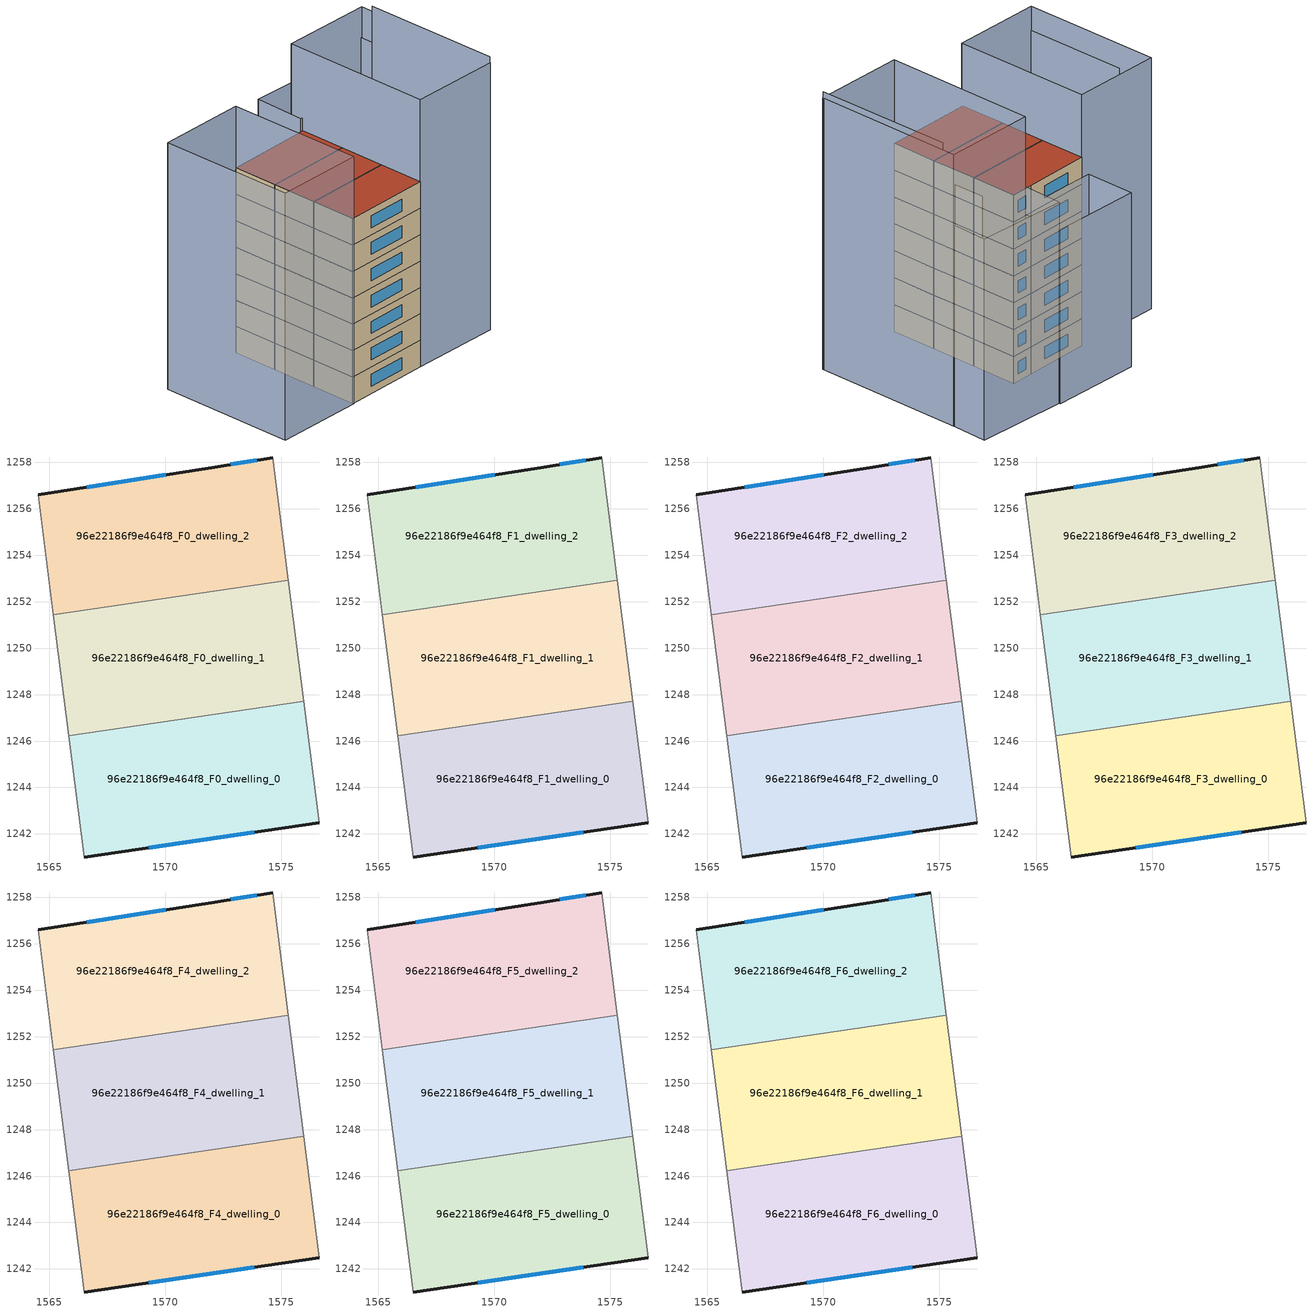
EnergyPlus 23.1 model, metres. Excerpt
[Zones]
96e22186f9e464f8_F0_dwelling_0
 floor ground (EU_floor_Construction): 1575.96,1247.71 1576.63,1242.49 1566.52,1240.99 1565.85,1246.22 z0
 wall outside (EU_wall_Construction): 1566.52,1240.99 1576.63,1242.49 z0:3
 wall adiabatic (EU_wall_Construction): 1576.63,1242.49 1575.96,1247.71 / 1565.85,1246.22 1566.52,1240.99 z0:3
 wall to 96e22186f9e464f8_F0_dwelling_1 (EU_wall_Construction): 1575.96,1247.71 1565.85,1246.22 z0:3
 window (EU_Window_Construction): 1569.3,1241.41 1573.85,1242.08 z0.83:2.17
96e22186f9e464f8_F0_dwelling_1
 floor ground (EU_floor_Construction): 1575.3,1252.93 1575.96,1247.71 1565.85,1246.22 1565.19,1251.44 z0
 wall adiabatic (EU_wall_Construction): 1575.96,1247.71 1575.3,1252.93 / 1565.19,1251.44 1565.85,1246.22 z0:3
 wall to 96e22186f9e464f8_F0_dwelling_2 (EU_wall_Construction): 1575.3,1252.93 1565.19,1251.44 z0:3
96e22186f9e464f8_F0_dwelling_2
 floor ground (EU_floor_Construction): 1574.63,1258.21 1575.3,1252.93 1565.19,1251.44 1564.52,1256.61 1572.13,1257.8 z0
 wall outside (EU_wall_Construction): 1574.63,1258.21 1572.13,1257.8 1564.52,1256.61 z0:3
 wall adiabatic (EU_wall_Construction): 1564.52,1256.61 1565.19,1251.44 / 1575.3,1252.93 1574.63,1258.21 z0:3
 window (EU_Window_Construction): 1570.04,1257.48 1566.62,1256.94 / 1573.94,1258.09 1572.82,1257.92 z0.83:2.17
96e22186f9e464f8_F1_dwelling_0
 floor to 96e22186f9e464f8_F0_dwelling_0 (EU_floor_Construction): 1575.96,1247.71 1576.63,1242.49 1566.52,1240.99 1565.85,1246.22 z3
 wall outside (EU_wall_Construction): 1566.52,1240.99 1576.63,1242.49 z3:6
 wall adiabatic (EU_wall_Construction): 1576.63,1242.49 1575.96,1247.71 / 1565.85,1246.22 1566.52,1240.99 z3:6
 wall to 96e22186f9e464f8_F1_dwelling_1 (EU_wall_Construction): 1575.96,1247.71 1565.85,1246.22 z3:6
 window (EU_Window_Construction): 1569.3,1241.41 1573.85,1242.08 z3.83:5.17
96e22186f9e464f8_F1_dwelling_1
 floor to 96e22186f9e464f8_F0_dwelling_1 (EU_floor_Construction): 1575.3,1252.93 1575.96,1247.71 1565.85,1246.22 1565.19,1251.44 z3
 wall adiabatic (EU_wall_Construction): 1575.96,1247.71 1575.3,1252.93 / 1565.19,1251.44 1565.85,1246.22 z3:6
 wall to 96e22186f9e464f8_F1_dwelling_2 (EU_wall_Construction): 1575.3,1252.93 1565.19,1251.44 z3:6
96e22186f9e464f8_F1_dwelling_2
 floor to 96e22186f9e464f8_F0_dwelling_2 (EU_floor_Construction): 1574.63,1258.21 1575.3,1252.93 1565.19,1251.44 1564.52,1256.61 1572.13,1257.8 z3
 wall outside (EU_wall_Construction): 1574.63,1258.21 1572.13,1257.8 1564.52,1256.61 z3:6
 wall adiabatic (EU_wall_Construction): 1564.52,1256.61 1565.19,1251.44 / 1575.3,1252.93 1574.63,1258.21 z3:6
 window (EU_Window_Construction): 1570.04,1257.48 1566.62,1256.94 / 1573.94,1258.09 1572.82,1257.92 z3.83:5.17
96e22186f9e464f8_F2_dwelling_0
 floor to 96e22186f9e464f8_F1_dwelling_0 (EU_floor_Construction): 1575.96,1247.71 1576.63,1242.49 1566.52,1240.99 1565.85,1246.22 z6
 wall outside (EU_wall_Construction): 1566.52,1240.99 1576.63,1242.49 z6:9
 wall adiabatic (EU_wall_Construction): 1576.63,1242.49 1575.96,1247.71 / 1565.85,1246.22 1566.52,1240.99 z6:9
 wall to 96e22186f9e464f8_F2_dwelling_1 (EU_wall_Construction): 1575.96,1247.71 1565.85,1246.22 z6:9
 window (EU_Window_Construction): 1569.3,1241.41 1573.85,1242.08 z6.83:8.17
96e22186f9e464f8_F2_dwelling_1
 floor to 96e22186f9e464f8_F1_dwelling_1 (EU_floor_Construction): 1575.3,1252.93 1575.96,1247.71 1565.85,1246.22 1565.19,1251.44 z6
 wall adiabatic (EU_wall_Construction): 1575.96,1247.71 1575.3,1252.93 / 1565.19,1251.44 1565.85,1246.22 z6:9
 wall to 96e22186f9e464f8_F2_dwelling_2 (EU_wall_Construction): 1575.3,1252.93 1565.19,1251.44 z6:9
96e22186f9e464f8_F2_dwelling_2
 floor to 96e22186f9e464f8_F1_dwelling_2 (EU_floor_Construction): 1574.63,1258.21 1575.3,1252.93 1565.19,1251.44 1564.52,1256.61 1572.13,1257.8 z6
 wall outside (EU_wall_Construction): 1574.63,1258.21 1572.13,1257.8 1564.52,1256.61 z6:9
 wall adiabatic (EU_wall_Construction): 1564.52,1256.61 1565.19,1251.44 / 1575.3,1252.93 1574.63,1258.21 z6:9
 window (EU_Window_Construction): 1570.04,1257.48 1566.62,1256.94 / 1573.94,1258.09 1572.82,1257.92 z6.83:8.17
96e22186f9e464f8_F3_dwelling_0
 floor to 96e22186f9e464f8_F2_dwelling_0 (EU_floor_Construction): 1575.96,1247.71 1576.63,1242.49 1566.52,1240.99 1565.85,1246.22 z9
 wall outside (EU_wall_Construction): 1566.52,1240.99 1576.63,1242.49 z9:12
 wall adiabatic (EU_wall_Construction): 1576.63,1242.49 1575.96,1247.71 / 1565.85,1246.22 1566.52,1240.99 z9:12
 wall to 96e22186f9e464f8_F3_dwelling_1 (EU_wall_Construction): 1575.96,1247.71 1565.85,1246.22 z9:12
 window (EU_Window_Construction): 1569.3,1241.41 1573.85,1242.08 z9.83:11.17
96e22186f9e464f8_F3_dwelling_1
 floor to 96e22186f9e464f8_F2_dwelling_1 (EU_floor_Construction): 1575.3,1252.93 1575.96,1247.71 1565.85,1246.22 1565.19,1251.44 z9
 wall adiabatic (EU_wall_Construction): 1575.96,1247.71 1575.3,1252.93 / 1565.19,1251.44 1565.85,1246.22 z9:12
 wall to 96e22186f9e464f8_F3_dwelling_2 (EU_wall_Construction): 1575.3,1252.93 1565.19,1251.44 z9:12
96e22186f9e464f8_F3_dwelling_2
 floor to 96e22186f9e464f8_F2_dwelling_2 (EU_floor_Construction): 1574.63,1258.21 1575.3,1252.93 1565.19,1251.44 1564.52,1256.61 1572.13,1257.8 z9
 wall outside (EU_wall_Construction): 1574.63,1258.21 1572.13,1257.8 1564.52,1256.61 z9:12
 wall adiabatic (EU_wall_Construction): 1564.52,1256.61 1565.19,1251.44 / 1575.3,1252.93 1574.63,1258.21 z9:12
 window (EU_Window_Construction): 1570.04,1257.48 1566.62,1256.94 / 1573.94,1258.09 1572.82,1257.92 z9.83:11.17
96e22186f9e464f8_F4_dwelling_0
 floor to 96e22186f9e464f8_F3_dwelling_0 (EU_floor_Construction): 1575.96,1247.71 1576.63,1242.49 1566.52,1240.99 1565.85,1246.22 z12
 wall outside (EU_wall_Construction): 1566.52,1240.99 1576.63,1242.49 z12:15
 wall adiabatic (EU_wall_Construction): 1576.63,1242.49 1575.96,1247.71 / 1565.85,1246.22 1566.52,1240.99 z12:15
 wall to 96e22186f9e464f8_F4_dwelling_1 (EU_wall_Construction): 1575.96,1247.71 1565.85,1246.22 z12:15
 window (EU_Window_Construction): 1569.3,1241.41 1573.85,1242.08 z12.83:14.17
96e22186f9e464f8_F4_dwelling_1
 floor to 96e22186f9e464f8_F3_dwelling_1 (EU_floor_Construction): 1575.3,1252.93 1575.96,1247.71 1565.85,1246.22 1565.19,1251.44 z12
 wall adiabatic (EU_wall_Construction): 1575.96,1247.71 1575.3,1252.93 / 1565.19,1251.44 1565.85,1246.22 z12:15
 wall to 96e22186f9e464f8_F4_dwelling_2 (EU_wall_Construction): 1575.3,1252.93 1565.19,1251.44 z12:15
96e22186f9e464f8_F4_dwelling_2
 floor to 96e22186f9e464f8_F3_dwelling_2 (EU_floor_Construction): 1574.63,1258.21 1575.3,1252.93 1565.19,1251.44 1564.52,1256.61 1572.13,1257.8 z12
 wall outside (EU_wall_Construction): 1574.63,1258.21 1572.13,1257.8 1564.52,1256.61 z12:15
 wall adiabatic (EU_wall_Construction): 1564.52,1256.61 1565.19,1251.44 / 1575.3,1252.93 1574.63,1258.21 z12:15
 window (EU_Window_Construction): 1570.04,1257.48 1566.62,1256.94 / 1573.94,1258.09 1572.82,1257.92 z12.83:14.17
96e22186f9e464f8_F5_dwelling_0
 floor to 96e22186f9e464f8_F4_dwelling_0 (EU_floor_Construction): 1575.96,1247.71 1576.63,1242.49 1566.52,1240.99 1565.85,1246.22 z15
 wall outside (EU_wall_Construction): 1566.52,1240.99 1576.63,1242.49 z15:18
 wall adiabatic (EU_wall_Construction): 1576.63,1242.49 1575.96,1247.71 / 1565.85,1246.22 1566.52,1240.99 z15:18
 wall to 96e22186f9e464f8_F5_dwelling_1 (EU_wall_Construction): 1575.96,1247.71 1565.85,1246.22 z15:18
 window (EU_Window_Construction): 1569.3,1241.41 1573.85,1242.08 z15.83:17.17
96e22186f9e464f8_F5_dwelling_1
 floor to 96e22186f9e464f8_F4_dwelling_1 (EU_floor_Construction): 1575.3,1252.93 1575.96,1247.71 1565.85,1246.22 1565.19,1251.44 z15
 wall adiabatic (EU_wall_Construction): 1575.96,1247.71 1575.3,1252.93 / 1565.19,1251.44 1565.85,1246.22 z15:18
 wall to 96e22186f9e464f8_F5_dwelling_2 (EU_wall_Construction): 1575.3,1252.93 1565.19,1251.44 z15:18
96e22186f9e464f8_F5_dwelling_2
 floor to 96e22186f9e464f8_F4_dwelling_2 (EU_floor_Construction): 1574.63,1258.21 1575.3,1252.93 1565.19,1251.44 1564.52,1256.61 1572.13,1257.8 z15
 wall outside (EU_wall_Construction): 1574.63,1258.21 1572.13,1257.8 1564.52,1256.61 z15:18
 wall adiabatic (EU_wall_Construction): 1564.52,1256.61 1565.19,1251.44 / 1575.3,1252.93 1574.63,1258.21 z15:18
 window (EU_Window_Construction): 1570.04,1257.48 1566.62,1256.94 / 1573.94,1258.09 1572.82,1257.92 z15.83:17.17
96e22186f9e464f8_F6_dwelling_0
 floor to 96e22186f9e464f8_F5_dwelling_0 (EU_floor_Construction): 1575.96,1247.71 1576.63,1242.49 1566.52,1240.99 1565.85,1246.22 z18
 wall outside (EU_wall_Construction): 1566.52,1240.99 1576.63,1242.49 z18:21
 wall adiabatic (EU_wall_Construction): 1576.63,1242.49 1575.96,1247.71 / 1565.85,1246.22 1566.52,1240.99 z18:21
 wall to 96e22186f9e464f8_F6_dwelling_1 (EU_wall_Construction): 1575.96,1247.71 1565.85,1246.22 z18:21
 window (EU_Window_Construction): 1569.3,1241.41 1573.85,1242.08 z18.83:20.17
 roof outside (EU_roof_Construction): 1576.63,1242.49 1575.96,1247.71 1565.85,1246.22 1566.52,1240.99 z21
96e22186f9e464f8_F6_dwelling_1
 floor to 96e22186f9e464f8_F5_dwelling_1 (EU_floor_Construction): 1575.3,1252.93 1575.96,1247.71 1565.85,1246.22 1565.19,1251.44 z18
 wall adiabatic (EU_wall_Construction): 1575.96,1247.71 1575.3,1252.93 / 1565.19,1251.44 1565.85,1246.22 z18:21
 wall to 96e22186f9e464f8_F6_dwelling_2 (EU_wall_Construction): 1575.3,1252.93 1565.19,1251.44 z18:21
 roof outside (EU_roof_Construction): 1575.96,1247.71 1575.3,1252.93 1565.19,1251.44 1565.85,1246.22 z21
96e22186f9e464f8_F6_dwelling_2
 floor to 96e22186f9e464f8_F5_dwelling_2 (EU_floor_Construction): 1574.63,1258.21 1575.3,1252.93 1565.19,1251.44 1564.52,1256.61 1572.13,1257.8 z18
 wall outside (EU_wall_Construction): 1574.63,1258.21 1572.13,1257.8 1564.52,1256.61 z18:21
 wall adiabatic (EU_wall_Construction): 1564.52,1256.61 1565.19,1251.44 / 1575.3,1252.93 1574.63,1258.21 z18:21
 window (EU_Window_Construction): 1570.04,1257.48 1566.62,1256.94 / 1573.94,1258.09 1572.82,1257.92 z18.83:20.17
 roof outside (EU_roof_Construction): 1575.3,1252.93 1574.63,1258.21 1572.13,1257.8 1564.52,1256.61 1565.19,1251.44 z21
shading: 1555,1251.12 1556.58,1239.6 z0:25.3; 1556.51,1239.6 1554.41,1255.25 / 1554.41,1255.25 1564.52,1256.61 / 1564.52,1256.61 1566.63,1240.95 / 1566.63,1240.95 1556.51,1239.6 z0:28; 1576.63,1242.49 1574.43,1259.7 / 1574.43,1259.7 1584.75,1261.02 / 1584.75,1261.02 1586.95,1243.81 / 1586.95,1243.81 1576.63,1242.49 z0:30.3; 1586.94,1243.89 1584.84,1259.5 z0:31; 1564.33,1257.47 1563.63,1263.01 / 1563.63,1263.01 1573.83,1264.31 / 1573.83,1264.31 1574.53,1258.76 / 1574.53,1258.76 1564.33,1257.47 z0:19.4; 1573.83,1264.11 1584.3,1265.12 / 1584.3,1265.12 1584.86,1259.27 / 1584.86,1259.27 1574.4,1258.25 / 1574.4,1258.25 1573.83,1264.11 z0:22.4; 1584.8,1259.5 1584.14,1264.61 z0:26.9
[Building]
EU S2 Campaign: North Axis=0; Terrain=City; Solar Distribution=FullExterior
[Site:Location]
Lyon-Bron: Latitude=45.75; Longitude=5; Time Zone=1; Elevation=198
[SizingPeriod:WeatherFileDays]
AnnualSizingPeriod: Begin Month=1; Begin Day of Month=1; End Month=12; End Day of Month=31; Day of Week for Start Day=Monday; Use Weather File Daylight Saving Period=No; Use Weather File Rain and Snow Indicators=No
[MATERIAL]
EU_InternalMass_Material: Roughness=MediumRough; Thickness=0.1; Conductivity=1; Density=1800; Specific Heat=900; Thermal Absorptance=0.9; Solar Absorptance=0.7; Visible Absorptance=0.7
[MATERIAL:NOMASS] Roughness=MediumRough; Thermal Absorptance=0.9; Solar Absorptance=0.7; Visible Absorptance=0.7
Name | Thermal Resistance
EU_wall_NoMass | 0.87146
EU_roof_NoMass | 0.842276
EU_floor_NoMass | 0.496999
[WINDOWMATERIAL:SIMPLEGLAZINGSYSTEM]
EU_Window_SimpleGlazing: UFactor=2.2525; Solar Heat Gain Coefficient=0.76; Visible Transmittance=0.76
[CONSTRUCTION]
EU_wall_Construction: EU_wall_NoMass
EU_roof_Construction: EU_roof_NoMass
EU_floor_Construction: EU_floor_NoMass
EU_Window_Construction: EU_Window_SimpleGlazing
EU_InternalMass_Construction: EU_InternalMass_Material
[ZONE] Type=1; Multiplier=1; Ceiling Height=autocalculate; Floor Area=autocalculate; Part of Total Floor Area=Yes
Name | Volume
96e22186f9e464f8_F0_dwelling_0; 96e22186f9e464f8_F1_dwelling_0; 96e22186f9e464f8_F2_dwelling_0; 96e22186f9e464f8_F3_dwelling_0; 96e22186f9e464f8_F4_dwelling_0; 96e22186f9e464f8_F5_dwelling_0; 96e22186f9e464f8_F6_dwelling_0 | 161.375
96e22186f9e464f8_F0_dwelling_1; 96e22186f9e464f8_F1_dwelling_1; 96e22186f9e464f8_F2_dwelling_1; 96e22186f9e464f8_F3_dwelling_1; 96e22186f9e464f8_F4_dwelling_1; 96e22186f9e464f8_F5_dwelling_1; 96e22186f9e464f8_F6_dwelling_1 | 161.385
96e22186f9e464f8_F0_dwelling_2 | 161.38
96e22186f9e464f8_F1_dwelling_2; 96e22186f9e464f8_F2_dwelling_2; 96e22186f9e464f8_F3_dwelling_2; 96e22186f9e464f8_F4_dwelling_2; 96e22186f9e464f8_F5_dwelling_2; 96e22186f9e464f8_F6_dwelling_2 | 161.378
[INTERNALMASS] Construction=EU_InternalMass_Construction
Name | Zone or ZoneList | Surface Area
96e22186f9e464f8_F0_dwelling_0_EU_InternalMass | 96e22186f9e464f8_F0_dwelling_0 | 53.7915
96e22186f9e464f8_F0_dwelling_1_EU_InternalMass | 96e22186f9e464f8_F0_dwelling_1 | 53.7953
96e22186f9e464f8_F0_dwelling_2_EU_InternalMass | 96e22186f9e464f8_F0_dwelling_2 | 53.7929
96e22186f9e464f8_F1_dwelling_0_EU_InternalMass | 96e22186f9e464f8_F1_dwelling_0 | 53.7915
96e22186f9e464f8_F1_dwelling_1_EU_InternalMass | 96e22186f9e464f8_F1_dwelling_1 | 53.7953
96e22186f9e464f8_F1_dwelling_2_EU_InternalMass | 96e22186f9e464f8_F1_dwelling_2 | 53.7929
96e22186f9e464f8_F2_dwelling_0_EU_InternalMass | 96e22186f9e464f8_F2_dwelling_0 | 53.7915
96e22186f9e464f8_F2_dwelling_1_EU_InternalMass | 96e22186f9e464f8_F2_dwelling_1 | 53.7953
96e22186f9e464f8_F2_dwelling_2_EU_InternalMass | 96e22186f9e464f8_F2_dwelling_2 | 53.7929
96e22186f9e464f8_F3_dwelling_0_EU_InternalMass | 96e22186f9e464f8_F3_dwelling_0 | 53.7915
96e22186f9e464f8_F3_dwelling_1_EU_InternalMass | 96e22186f9e464f8_F3_dwelling_1 | 53.7953
96e22186f9e464f8_F3_dwelling_2_EU_InternalMass | 96e22186f9e464f8_F3_dwelling_2 | 53.7929
96e22186f9e464f8_F4_dwelling_0_EU_InternalMass | 96e22186f9e464f8_F4_dwelling_0 | 53.7915
96e22186f9e464f8_F4_dwelling_1_EU_InternalMass | 96e22186f9e464f8_F4_dwelling_1 | 53.7953
96e22186f9e464f8_F4_dwelling_2_EU_InternalMass | 96e22186f9e464f8_F4_dwelling_2 | 53.7929
96e22186f9e464f8_F5_dwelling_0_EU_InternalMass | 96e22186f9e464f8_F5_dwelling_0 | 53.7915
96e22186f9e464f8_F5_dwelling_1_EU_InternalMass | 96e22186f9e464f8_F5_dwelling_1 | 53.7953
96e22186f9e464f8_F5_dwelling_2_EU_InternalMass | 96e22186f9e464f8_F5_dwelling_2 | 53.7929
96e22186f9e464f8_F6_dwelling_0_EU_InternalMass | 96e22186f9e464f8_F6_dwelling_0 | 53.7915
96e22186f9e464f8_F6_dwelling_1_EU_InternalMass | 96e22186f9e464f8_F6_dwelling_1 | 53.7953
96e22186f9e464f8_F6_dwelling_2_EU_InternalMass | 96e22186f9e464f8_F6_dwelling_2 | 53.7929
[OTHEREQUIPMENT] Fuel Type=Electricity; Design Level Calculation Method=Watts/Area; Power per Zone Floor Area=1; Fraction Latent=0; Fraction Radiant=0; Fraction Lost=0; Carbon Dioxide Generation Rate=0; EndUse Subcategory=EU_Step8_InternalGains
Name | Zone or ZoneList or Space or SpaceList | Schedule
EU_Step8_InternalGain_96e22186f9e464f8_F0_dwelling_0_f000 | 96e22186f9e464f8_F0_dwelling_0 | EU_Step8_GainSchedule_96e22186f9e464f8_F0_dwelling_0_f000
EU_Step8_InternalGain_96e22186f9e464f8_F0_dwelling_1_f000 | 96e22186f9e464f8_F0_dwelling_1 | EU_Step8_GainSchedule_96e22186f9e464f8_F0_dwelling_1_f000
EU_Step8_InternalGain_96e22186f9e464f8_F0_dwelling_2_f000 | 96e22186f9e464f8_F0_dwelling_2 | EU_Step8_GainSchedule_96e22186f9e464f8_F0_dwelling_2_f000
EU_Step8_InternalGain_96e22186f9e464f8_F1_dwelling_0_f000 | 96e22186f9e464f8_F1_dwelling_0 | EU_Step8_GainSchedule_96e22186f9e464f8_F1_dwelling_0_f000
EU_Step8_InternalGain_96e22186f9e464f8_F1_dwelling_1_f000 | 96e22186f9e464f8_F1_dwelling_1 | EU_Step8_GainSchedule_96e22186f9e464f8_F1_dwelling_1_f000
EU_Step8_InternalGain_96e22186f9e464f8_F1_dwelling_2_f000 | 96e22186f9e464f8_F1_dwelling_2 | EU_Step8_GainSchedule_96e22186f9e464f8_F1_dwelling_2_f000
EU_Step8_InternalGain_96e22186f9e464f8_F2_dwelling_0_f000 | 96e22186f9e464f8_F2_dwelling_0 | EU_Step8_GainSchedule_96e22186f9e464f8_F2_dwelling_0_f000
EU_Step8_InternalGain_96e22186f9e464f8_F2_dwelling_1_f000 | 96e22186f9e464f8_F2_dwelling_1 | EU_Step8_GainSchedule_96e22186f9e464f8_F2_dwelling_1_f000
EU_Step8_InternalGain_96e22186f9e464f8_F2_dwelling_2_f000 | 96e22186f9e464f8_F2_dwelling_2 | EU_Step8_GainSchedule_96e22186f9e464f8_F2_dwelling_2_f000
EU_Step8_InternalGain_96e22186f9e464f8_F3_dwelling_0_f000 | 96e22186f9e464f8_F3_dwelling_0 | EU_Step8_GainSchedule_96e22186f9e464f8_F3_dwelling_0_f000
EU_Step8_InternalGain_96e22186f9e464f8_F3_dwelling_1_f000 | 96e22186f9e464f8_F3_dwelling_1 | EU_Step8_GainSchedule_96e22186f9e464f8_F3_dwelling_1_f000
EU_Step8_InternalGain_96e22186f9e464f8_F3_dwelling_2_f000 | 96e22186f9e464f8_F3_dwelling_2 | EU_Step8_GainSchedule_96e22186f9e464f8_F3_dwelling_2_f000
EU_Step8_InternalGain_96e22186f9e464f8_F4_dwelling_0_f000 | 96e22186f9e464f8_F4_dwelling_0 | EU_Step8_GainSchedule_96e22186f9e464f8_F4_dwelling_0_f000
EU_Step8_InternalGain_96e22186f9e464f8_F4_dwelling_1_f000 | 96e22186f9e464f8_F4_dwelling_1 | EU_Step8_GainSchedule_96e22186f9e464f8_F4_dwelling_1_f000
EU_Step8_InternalGain_96e22186f9e464f8_F4_dwelling_2_f000 | 96e22186f9e464f8_F4_dwelling_2 | EU_Step8_GainSchedule_96e22186f9e464f8_F4_dwelling_2_f000
EU_Step8_InternalGain_96e22186f9e464f8_F5_dwelling_0_f000 | 96e22186f9e464f8_F5_dwelling_0 | EU_Step8_GainSchedule_96e22186f9e464f8_F5_dwelling_0_f000
EU_Step8_InternalGain_96e22186f9e464f8_F5_dwelling_1_f000 | 96e22186f9e464f8_F5_dwelling_1 | EU_Step8_GainSchedule_96e22186f9e464f8_F5_dwelling_1_f000
EU_Step8_InternalGain_96e22186f9e464f8_F5_dwelling_2_f000 | 96e22186f9e464f8_F5_dwelling_2 | EU_Step8_GainSchedule_96e22186f9e464f8_F5_dwelling_2_f000
EU_Step8_InternalGain_96e22186f9e464f8_F6_dwelling_0_f000 | 96e22186f9e464f8_F6_dwelling_0 | EU_Step8_GainSchedule_96e22186f9e464f8_F6_dwelling_0_f000
EU_Step8_InternalGain_96e22186f9e464f8_F6_dwelling_1_f000 | 96e22186f9e464f8_F6_dwelling_1 | EU_Step8_GainSchedule_96e22186f9e464f8_F6_dwelling_1_f000
EU_Step8_InternalGain_96e22186f9e464f8_F6_dwelling_2_f000 | 96e22186f9e464f8_F6_dwelling_2 | EU_Step8_GainSchedule_96e22186f9e464f8_F6_dwelling_2_f000
[ZONEVENTILATION:DESIGNFLOWRATE] Schedule=EU_AlwaysOn; Design Flow Rate Calculation Method=AirChanges/Hour; Air Changes per Hour=0.425; Ventilation Type=Natural; Fan Pressure Rise=0; Fan Total Efficiency=1; Constant Term Coefficient=1; Temperature Term Coefficient=0; Velocity Term Coefficient=0; Velocity Squared Term Coefficient=0; Minimum Indoor Temperature=-100; Maximum Indoor Temperature=100; Delta Temperature=-100; Minimum Outdoor Temperature=-100; Maximum Outdoor Temperature=100; Maximum Wind Speed=40
Name | Zone or ZoneList or Space or SpaceList
EU_ConstantAir_96e22186f9e464f8_F0_dwelling_0 | 96e22186f9e464f8_F0_dwelling_0
EU_ConstantAir_96e22186f9e464f8_F0_dwelling_1 | 96e22186f9e464f8_F0_dwelling_1
EU_ConstantAir_96e22186f9e464f8_F0_dwelling_2 | 96e22186f9e464f8_F0_dwelling_2
EU_ConstantAir_96e22186f9e464f8_F1_dwelling_0 | 96e22186f9e464f8_F1_dwelling_0
EU_ConstantAir_96e22186f9e464f8_F1_dwelling_1 | 96e22186f9e464f8_F1_dwelling_1
EU_ConstantAir_96e22186f9e464f8_F1_dwelling_2 | 96e22186f9e464f8_F1_dwelling_2
EU_ConstantAir_96e22186f9e464f8_F2_dwelling_0 | 96e22186f9e464f8_F2_dwelling_0
EU_ConstantAir_96e22186f9e464f8_F2_dwelling_1 | 96e22186f9e464f8_F2_dwelling_1
EU_ConstantAir_96e22186f9e464f8_F2_dwelling_2 | 96e22186f9e464f8_F2_dwelling_2
EU_ConstantAir_96e22186f9e464f8_F3_dwelling_0 | 96e22186f9e464f8_F3_dwelling_0
EU_ConstantAir_96e22186f9e464f8_F3_dwelling_1 | 96e22186f9e464f8_F3_dwelling_1
EU_ConstantAir_96e22186f9e464f8_F3_dwelling_2 | 96e22186f9e464f8_F3_dwelling_2
EU_ConstantAir_96e22186f9e464f8_F4_dwelling_0 | 96e22186f9e464f8_F4_dwelling_0
EU_ConstantAir_96e22186f9e464f8_F4_dwelling_1 | 96e22186f9e464f8_F4_dwelling_1
EU_ConstantAir_96e22186f9e464f8_F4_dwelling_2 | 96e22186f9e464f8_F4_dwelling_2
EU_ConstantAir_96e22186f9e464f8_F5_dwelling_0 | 96e22186f9e464f8_F5_dwelling_0
EU_ConstantAir_96e22186f9e464f8_F5_dwelling_1 | 96e22186f9e464f8_F5_dwelling_1
EU_ConstantAir_96e22186f9e464f8_F5_dwelling_2 | 96e22186f9e464f8_F5_dwelling_2
EU_ConstantAir_96e22186f9e464f8_F6_dwelling_0 | 96e22186f9e464f8_F6_dwelling_0
EU_ConstantAir_96e22186f9e464f8_F6_dwelling_1 | 96e22186f9e464f8_F6_dwelling_1
EU_ConstantAir_96e22186f9e464f8_F6_dwelling_2 | 96e22186f9e464f8_F6_dwelling_2
[HVACTEMPLATE:THERMOSTAT] Constant Heating Setpoint=20; Constant Cooling Setpoint=50
EU_HeatOnly_96e22186f9e464f8_F0_dwelling_0; EU_HeatOnly_96e22186f9e464f8_F0_dwelling_1; EU_HeatOnly_96e22186f9e464f8_F0_dwelling_2; EU_HeatOnly_96e22186f9e464f8_F1_dwelling_0; EU_HeatOnly_96e22186f9e464f8_F1_dwelling_1; EU_HeatOnly_96e22186f9e464f8_F1_dwelling_2; EU_HeatOnly_96e22186f9e464f8_F2_dwelling_0; EU_HeatOnly_96e22186f9e464f8_F2_dwelling_1; EU_HeatOnly_96e22186f9e464f8_F2_dwelling_2; EU_HeatOnly_96e22186f9e464f8_F3_dwelling_0; EU_HeatOnly_96e22186f9e464f8_F3_dwelling_1; EU_HeatOnly_96e22186f9e464f8_F3_dwelling_2; EU_HeatOnly_96e22186f9e464f8_F4_dwelling_0; EU_HeatOnly_96e22186f9e464f8_F4_dwelling_1; EU_HeatOnly_96e22186f9e464f8_F4_dwelling_2; EU_HeatOnly_96e22186f9e464f8_F5_dwelling_0; EU_HeatOnly_96e22186f9e464f8_F5_dwelling_1; EU_HeatOnly_96e22186f9e464f8_F5_dwelling_2; EU_HeatOnly_96e22186f9e464f8_F6_dwelling_0; EU_HeatOnly_96e22186f9e464f8_F6_dwelling_1; EU_HeatOnly_96e22186f9e464f8_F6_dwelling_2
[HVACTEMPLATE:ZONE:IDEALLOADSAIRSYSTEM] System Availability Schedule=EU_AlwaysOn; Maximum Heating Supply Air Temperature=50; Minimum Cooling Supply Air Temperature=13; Maximum Heating Supply Air Humidity Ratio=0.0156; Minimum Cooling Supply Air Humidity Ratio=0.0077; Heating Limit=NoLimit; Cooling Limit=NoLimit; Heating Availability Schedule=EU_AlwaysOn; Cooling Availability Schedule=EU_CoolingOff; Dehumidification Control Type=ConstantSensibleHeatRatio; Cooling Sensible Heat Ratio=0.7; Dehumidification Setpoint=60; Humidification Control Type=None; Humidification Setpoint=30; Outdoor Air Method=None; Outdoor Air Flow Rate per Person=0.00944; Outdoor Air Flow Rate per Zone Floor Area=0; Outdoor Air Flow Rate per Zone=0; Demand Controlled Ventilation Type=None; Outdoor Air Economizer Type=NoEconomizer; Heat Recovery Type=None; Sensible Heat Recovery Effectiveness=0.7; Latent Heat Recovery Effectiveness=0.65
Name | Template Thermostat
96e22186f9e464f8_F0_dwelling_0 | EU_HeatOnly_96e22186f9e464f8_F0_dwelling_0
96e22186f9e464f8_F0_dwelling_1 | EU_HeatOnly_96e22186f9e464f8_F0_dwelling_1
96e22186f9e464f8_F0_dwelling_2 | EU_HeatOnly_96e22186f9e464f8_F0_dwelling_2
96e22186f9e464f8_F1_dwelling_0 | EU_HeatOnly_96e22186f9e464f8_F1_dwelling_0
96e22186f9e464f8_F1_dwelling_1 | EU_HeatOnly_96e22186f9e464f8_F1_dwelling_1
96e22186f9e464f8_F1_dwelling_2 | EU_HeatOnly_96e22186f9e464f8_F1_dwelling_2
96e22186f9e464f8_F2_dwelling_0 | EU_HeatOnly_96e22186f9e464f8_F2_dwelling_0
96e22186f9e464f8_F2_dwelling_1 | EU_HeatOnly_96e22186f9e464f8_F2_dwelling_1
96e22186f9e464f8_F2_dwelling_2 | EU_HeatOnly_96e22186f9e464f8_F2_dwelling_2
96e22186f9e464f8_F3_dwelling_0 | EU_HeatOnly_96e22186f9e464f8_F3_dwelling_0
96e22186f9e464f8_F3_dwelling_1 | EU_HeatOnly_96e22186f9e464f8_F3_dwelling_1
96e22186f9e464f8_F3_dwelling_2 | EU_HeatOnly_96e22186f9e464f8_F3_dwelling_2
96e22186f9e464f8_F4_dwelling_0 | EU_HeatOnly_96e22186f9e464f8_F4_dwelling_0
96e22186f9e464f8_F4_dwelling_1 | EU_HeatOnly_96e22186f9e464f8_F4_dwelling_1
96e22186f9e464f8_F4_dwelling_2 | EU_HeatOnly_96e22186f9e464f8_F4_dwelling_2
96e22186f9e464f8_F5_dwelling_0 | EU_HeatOnly_96e22186f9e464f8_F5_dwelling_0
96e22186f9e464f8_F5_dwelling_1 | EU_HeatOnly_96e22186f9e464f8_F5_dwelling_1
96e22186f9e464f8_F5_dwelling_2 | EU_HeatOnly_96e22186f9e464f8_F5_dwelling_2
96e22186f9e464f8_F6_dwelling_0 | EU_HeatOnly_96e22186f9e464f8_F6_dwelling_0
96e22186f9e464f8_F6_dwelling_1 | EU_HeatOnly_96e22186f9e464f8_F6_dwelling_1
96e22186f9e464f8_F6_dwelling_2 | EU_HeatOnly_96e22186f9e464f8_F6_dwelling_2
[SIZING:ZONE] Zone Cooling Design Supply Air Temperature Input Method=SupplyAirTemperature; Zone Cooling Design Supply Air Temperature=13; Zone Heating Design Supply Air Temperature Input Method=SupplyAirTemperature; Zone Heating Design Supply Air Temperature=50; Zone Cooling Design Supply Air Humidity Ratio=0.008; Zone Heating Design Supply Air Humidity Ratio=0.008; Cooling Design Air Flow Method=DesignDay; Cooling Design Air Flow Rate=0; Cooling Minimum Air Flow per Zone Floor Area=0.000762; Cooling Minimum Air Flow=0; Cooling Minimum Air Flow Fraction=0.2; Heating Design Air Flow Method=DesignDay; Heating Design Air Flow Rate=0; Heating Maximum Air Flow per Zone Floor Area=0.002032; Heating Maximum Air Flow=0.141576; Heating Maximum Air Flow Fraction=0.3; Account for Dedicated Outdoor Air System=No; Dedicated Outdoor Air System Control Strategy=NeutralSupplyAir; Dedicated Outdoor Air Low Setpoint Temperature for Design=autosize; Dedicated Outdoor Air High Setpoint Temperature for Design=autosize; Zone Load Sizing Method=Sensible Load Only No Latent Load; Zone Latent Cooling Design Supply Air Humidity Ratio Input Method=HumidityRatioDifference; Zone Cooling Design Supply Air Humidity Ratio Difference=0.005; Zone Latent Heating Design Supply Air Humidity Ratio Input Method=HumidityRatioDifference; Zone Humidification Design Supply Air Humidity Ratio Difference=0.005
96e22186f9e464f8_F0_dwelling_0; 96e22186f9e464f8_F0_dwelling_1; 96e22186f9e464f8_F0_dwelling_2; 96e22186f9e464f8_F1_dwelling_0; 96e22186f9e464f8_F1_dwelling_1; 96e22186f9e464f8_F1_dwelling_2; 96e22186f9e464f8_F2_dwelling_0; 96e22186f9e464f8_F2_dwelling_1; 96e22186f9e464f8_F2_dwelling_2; 96e22186f9e464f8_F3_dwelling_0; 96e22186f9e464f8_F3_dwelling_1; 96e22186f9e464f8_F3_dwelling_2; 96e22186f9e464f8_F4_dwelling_0; 96e22186f9e464f8_F4_dwelling_1; 96e22186f9e464f8_F4_dwelling_2; 96e22186f9e464f8_F5_dwelling_0; 96e22186f9e464f8_F5_dwelling_1; 96e22186f9e464f8_F5_dwelling_2; 96e22186f9e464f8_F6_dwelling_0; 96e22186f9e464f8_F6_dwelling_1; 96e22186f9e464f8_F6_dwelling_2
[SCHEDULE:CONSTANT]
Name | Hourly Value
EU_AlwaysOn | 1
EU_CoolingOff | 0
[SCHEDULE:FILE] Column Number=1; Rows to Skip at Top=0; Number of Hours of Data=8760; Column Separator=Comma; Interpolate to Timestep=No; Minutes per Item=60; Adjust Schedule for Daylight Savings=Yes
Name | File
EU_Step8_GainSchedule_96e22186f9e464f8_F0_dwelling_0_f000 | ../../schedules/96e22186f9e464f8/96e22186f9e464f8_F0_dwelling_0_f000_gain.csv
EU_Step8_GainSchedule_96e22186f9e464f8_F0_dwelling_1_f000 | ../../schedules/96e22186f9e464f8/96e22186f9e464f8_F0_dwelling_1_f000_gain.csv
EU_Step8_GainSchedule_96e22186f9e464f8_F0_dwelling_2_f000 | ../../schedules/96e22186f9e464f8/96e22186f9e464f8_F0_dwelling_2_f000_gain.csv
EU_Step8_GainSchedule_96e22186f9e464f8_F1_dwelling_0_f000 | ../../schedules/96e22186f9e464f8/96e22186f9e464f8_F1_dwelling_0_f000_gain.csv
EU_Step8_GainSchedule_96e22186f9e464f8_F1_dwelling_1_f000 | ../../schedules/96e22186f9e464f8/96e22186f9e464f8_F1_dwelling_1_f000_gain.csv
EU_Step8_GainSchedule_96e22186f9e464f8_F1_dwelling_2_f000 | ../../schedules/96e22186f9e464f8/96e22186f9e464f8_F1_dwelling_2_f000_gain.csv
EU_Step8_GainSchedule_96e22186f9e464f8_F2_dwelling_0_f000 | ../../schedules/96e22186f9e464f8/96e22186f9e464f8_F2_dwelling_0_f000_gain.csv
EU_Step8_GainSchedule_96e22186f9e464f8_F2_dwelling_1_f000 | ../../schedules/96e22186f9e464f8/96e22186f9e464f8_F2_dwelling_1_f000_gain.csv
EU_Step8_GainSchedule_96e22186f9e464f8_F2_dwelling_2_f000 | ../../schedules/96e22186f9e464f8/96e22186f9e464f8_F2_dwelling_2_f000_gain.csv
EU_Step8_GainSchedule_96e22186f9e464f8_F3_dwelling_0_f000 | ../../schedules/96e22186f9e464f8/96e22186f9e464f8_F3_dwelling_0_f000_gain.csv
EU_Step8_GainSchedule_96e22186f9e464f8_F3_dwelling_1_f000 | ../../schedules/96e22186f9e464f8/96e22186f9e464f8_F3_dwelling_1_f000_gain.csv
EU_Step8_GainSchedule_96e22186f9e464f8_F3_dwelling_2_f000 | ../../schedules/96e22186f9e464f8/96e22186f9e464f8_F3_dwelling_2_f000_gain.csv
EU_Step8_GainSchedule_96e22186f9e464f8_F4_dwelling_0_f000 | ../../schedules/96e22186f9e464f8/96e22186f9e464f8_F4_dwelling_0_f000_gain.csv
EU_Step8_GainSchedule_96e22186f9e464f8_F4_dwelling_1_f000 | ../../schedules/96e22186f9e464f8/96e22186f9e464f8_F4_dwelling_1_f000_gain.csv
EU_Step8_GainSchedule_96e22186f9e464f8_F4_dwelling_2_f000 | ../../schedules/96e22186f9e464f8/96e22186f9e464f8_F4_dwelling_2_f000_gain.csv
EU_Step8_GainSchedule_96e22186f9e464f8_F5_dwelling_0_f000 | ../../schedules/96e22186f9e464f8/96e22186f9e464f8_F5_dwelling_0_f000_gain.csv
EU_Step8_GainSchedule_96e22186f9e464f8_F5_dwelling_1_f000 | ../../schedules/96e22186f9e464f8/96e22186f9e464f8_F5_dwelling_1_f000_gain.csv
EU_Step8_GainSchedule_96e22186f9e464f8_F5_dwelling_2_f000 | ../../schedules/96e22186f9e464f8/96e22186f9e464f8_F5_dwelling_2_f000_gain.csv
EU_Step8_GainSchedule_96e22186f9e464f8_F6_dwelling_0_f000 | ../../schedules/96e22186f9e464f8/96e22186f9e464f8_F6_dwelling_0_f000_gain.csv
EU_Step8_GainSchedule_96e22186f9e464f8_F6_dwelling_1_f000 | ../../schedules/96e22186f9e464f8/96e22186f9e464f8_F6_dwelling_1_f000_gain.csv
EU_Step8_GainSchedule_96e22186f9e464f8_F6_dwelling_2_f000 | ../../schedules/96e22186f9e464f8/96e22186f9e464f8_F6_dwelling_2_f000_gain.csv
